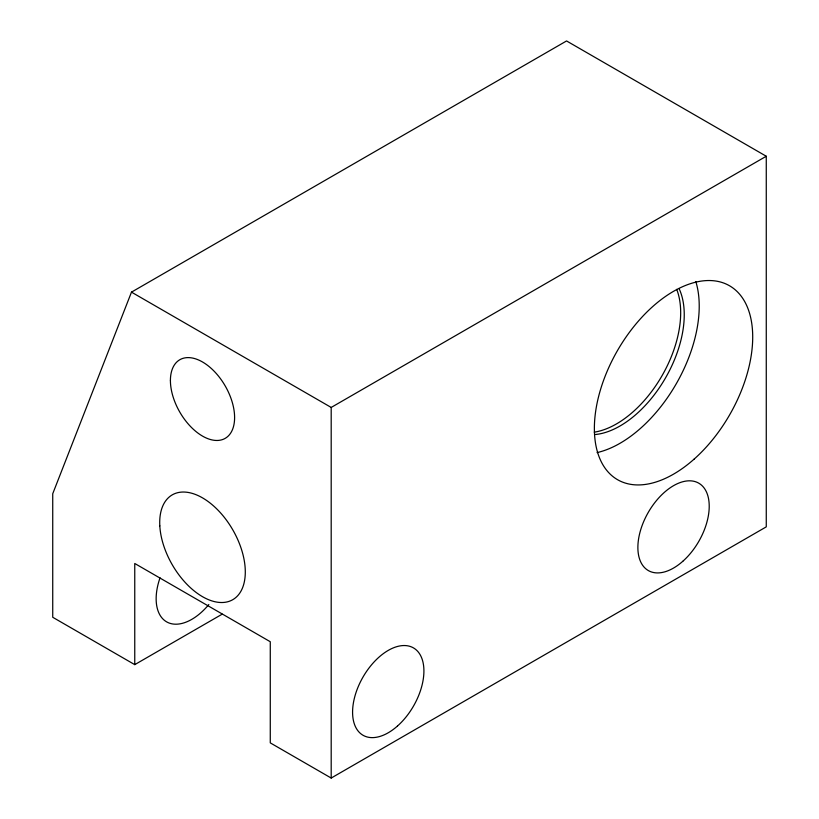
<?xml version="1.0" encoding="UTF-8"?>
<svg xmlns="http://www.w3.org/2000/svg" width="819" height="819" viewBox="0 0 819 819"><rect width="100%" height="100%" fill="white"/><g stroke="black" fill="none" stroke-linecap="round" stroke-linejoin="round"><path stroke-width="1.23" d="M134.756 664.639L134.756 563.482L270.27 641.727L270.27 742.874L331.193 778.05L766.267 526.863L766.267 156.245L566.564 40.95L131.48 292.137L52.733 493.744L52.733 617.28L134.756 664.639L222.215 614.148M131.48 292.137L331.193 407.442L766.267 156.245M331.193 407.442L331.193 778.05M679.361 289.24A90.776 52.416 -60 0 1 665.438 378.061A90.776 52.416 -60 0 1 595.485 434.51M695.812 281.572A111.968 64.64 -60 0 1 676.033 384.172A111.968 64.64 -60 0 1 597.071 452.6M676.709 289.363A90.776 52.416 -60 0 1 661.875 375.993A90.776 52.416 -60 0 1 594.256 432.156M208.835 604.524A50.43 29.115 -60 0 1 166.933 622.03A50.43 29.115 -60 0 1 160.043 577.804M170.413 380.507A45.393 26.208 60 0 0 218.56 440.397A45.393 26.208 60 0 0 218.56 376.208A45.393 26.208 60 0 0 170.413 380.507M694.031 459.203A111.968 64.64 -60 0 0 729.524 285.77A111.968 64.64 -60 0 0 597.071 403.224A111.968 64.64 -60 0 0 694.031 459.203M397.481 726.023A50.43 29.115 -60 0 0 413.462 647.901A50.43 29.115 -60 0 0 353.798 700.808A50.43 29.115 -60 0 0 397.481 726.023M682.78 561.312A50.43 29.115 -60 0 0 698.761 483.179A50.43 29.115 -60 0 0 639.096 536.087A50.43 29.115 -60 0 0 682.78 561.312M159.807 525.859A60.524 34.941 60 0 0 226.29 602.088A60.524 34.941 60 0 0 221.437 513.892A60.524 34.941 60 0 0 159.807 525.859"/></g></svg>
